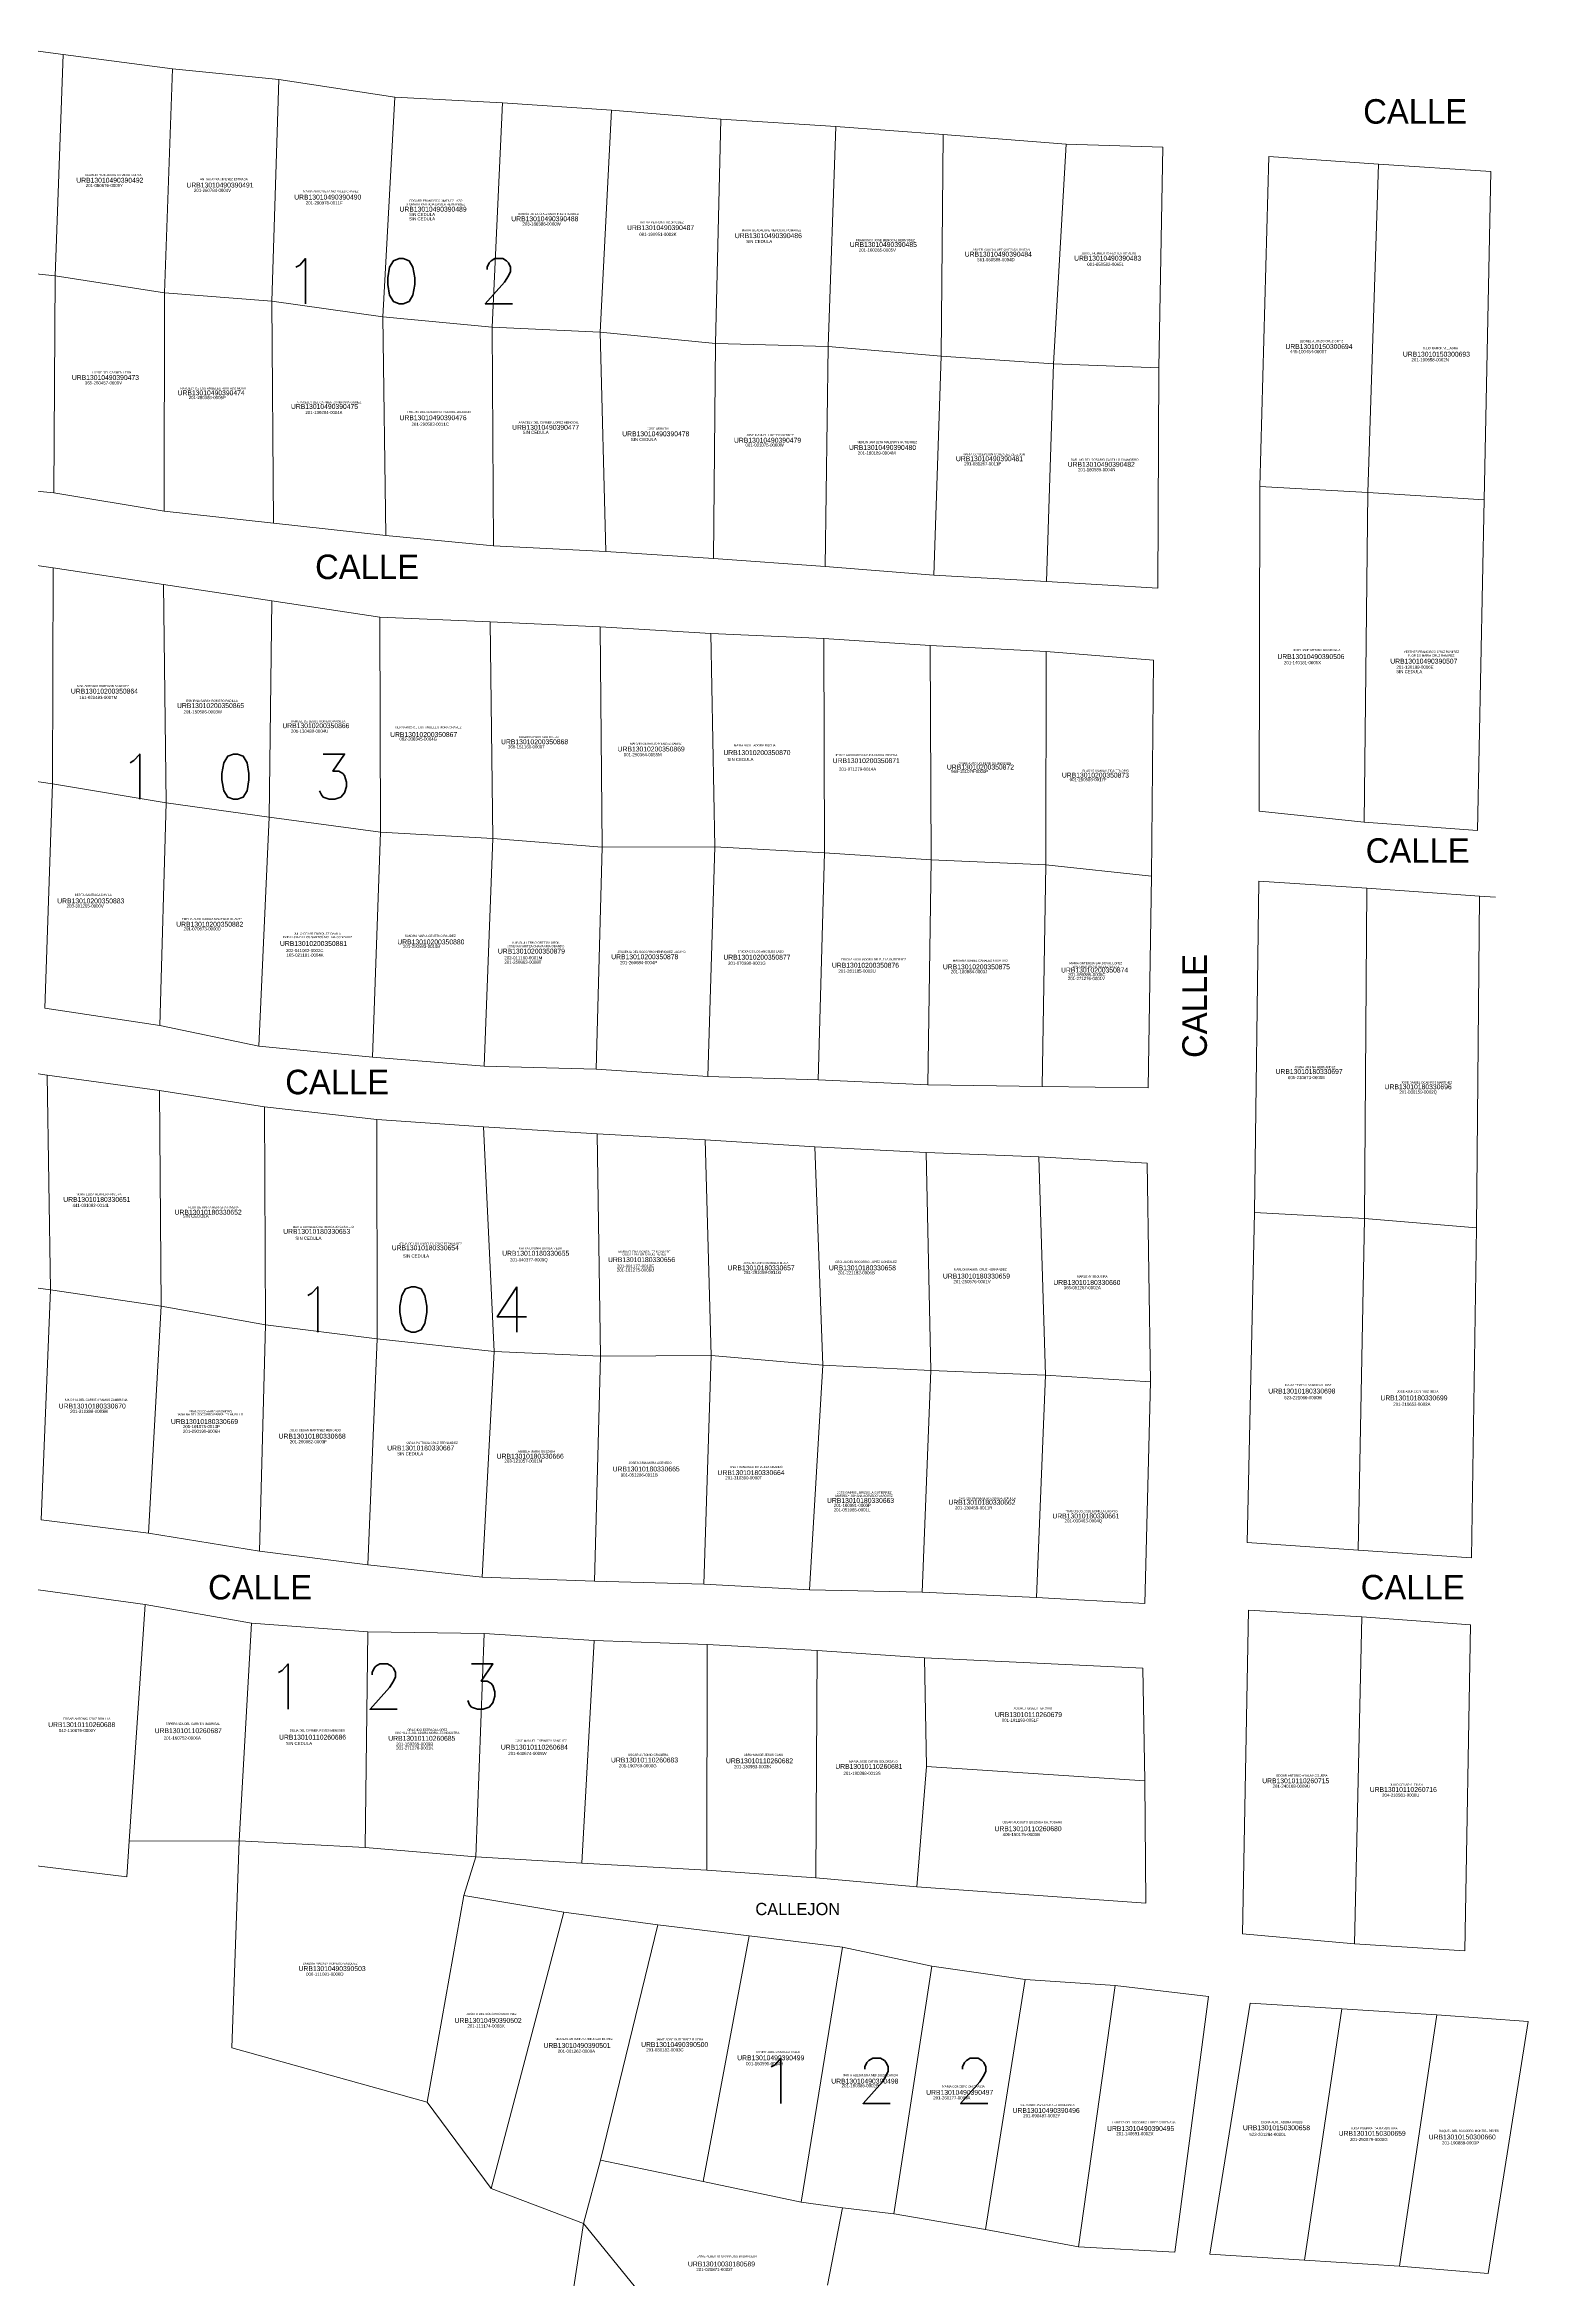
# Model space of a CAD drawing. Header units: metres. Extents: x 610261 to 617471, y 1314831 to 1317846.
# Drawn here: x 617357.2 to 617470.5, y 1316634.6 to 1316805.4 of the extents above; entities that cross this region are included whole.
import ezdxf

# ---------------------------------------------------------------- set-up
doc = ezdxf.new("R2010")
doc.units = ezdxf.units.M
for name, color, linetype, lineweight in [('101', 3, 'Continuous', 0), ('1ER CEDULA', 7, 'Continuous', 0), ('1ER PROPIETARIO', 150, 'Continuous', 0), ('2DA CEDULA', 7, 'Continuous', 0), ('2DO PROPIETARIO', 7, 'Continuous', 0), ('486', 7, 'Continuous', 0), ('4861', 7, 'Continuous', 0), ('CALLES', 7, 'Continuous', 0), ('COLINDANCIAS', 7, 'Continuous', 0), ('NumMZLote', 172, 'Continuous', 0)]:
    doc.layers.add(name, color=color, linetype=linetype, lineweight=lineweight)
doc.styles.add('Style-ENGINEERING', font='ENGINEERING.shx')
doc.styles.add('Style-Txt', font='txt_____.ttf')

msp = doc.modelspace()

# ---------------------------------------------------------------- linework, layer by layer
at = {"layer": '486', "linetype": 'Continuous', "lineweight": 0}
for points in [[(617357.96976, 1316787.7244), (617358.58855, 1316804.64667)], [(617366.31998, 1316786.42966), (617366.94755, 1316803.53467)], [(617374.52383, 1316785.7741), (617375.05455, 1316802.72067)], [(617383.01025, 1316784.58012), (617383.93555, 1316801.38367)], [(617391.37267, 1316783.78642), (617392.14655, 1316800.93967)], [(617399.61375, 1316783.4029), (617400.47355, 1316800.37967)], [(617408.42304, 1316782.55501), (617408.82455, 1316799.68067)], [(617417.04673, 1316782.30679), (617417.62655, 1316799.13667)], [(617425.66603, 1316781.57869), (617425.82755, 1316798.51867)], [(617434.24574, 1316780.98829), (617435.22755, 1316797.79067)], [(617458.26595, 1316771.1547), (617459.07455, 1316796.24167)], [(617467.14802, 1316770.59001), (617467.66555, 1316795.68467)], [(617349.61361, 1316788.58159), (617357.96976, 1316787.7244)], [(617357.96976, 1316787.7244), (617357.87455, 1316771.12467)], [(617357.96976, 1316787.7244), (617366.31998, 1316786.42966)], [(617366.31998, 1316786.42966), (617366.30355, 1316769.72967)], [(617366.31998, 1316786.42966), (617374.52383, 1316785.7741)], [(617374.52383, 1316785.7741), (617374.66255, 1316768.82467)], [(617374.52383, 1316785.7741), (617383.01025, 1316784.58012)], [(617383.01025, 1316784.58012), (617383.23755, 1316767.88167)], [(617383.01025, 1316784.58012), (617391.37267, 1316783.78642)], [(617391.37267, 1316783.78642), (617391.46455, 1316767.08667)], [(617391.37267, 1316783.78642), (617399.61375, 1316783.4029)], [(617399.61375, 1316783.4029), (617400.05355, 1316766.65867)], [(617399.61375, 1316783.4029), (617408.42304, 1316782.55501)], [(617408.42304, 1316782.55501), (617408.27555, 1316766.12567)], [(617408.42304, 1316782.55501), (617417.04673, 1316782.30679)], [(617416.79555, 1316765.50867), (617417.04673, 1316782.30679)], [(617417.04673, 1316782.30679), (617425.66603, 1316781.57869)], [(617425.11755, 1316764.83767), (617425.66603, 1316781.57869)], [(617425.66603, 1316781.57869), (617434.24574, 1316780.98829)], [(617434.24574, 1316780.98829), (617433.71755, 1316764.34667)], [(617442.31055, 1316780.69867), (617434.24574, 1316780.98829)], [(617450.00955, 1316771.62867), (617458.26595, 1316771.1547)], [(617457.99255, 1316745.96267), (617458.26595, 1316771.1547)], [(617458.26595, 1316771.1547), (617467.14802, 1316770.59001)], [(617467.14802, 1316770.59001), (617466.64255, 1316745.32467)], [(617357.77272, 1316748.89474), (617357.81955, 1316765.39467)], [(617366.4516, 1316747.43974), (617366.26255, 1316764.11867)], [(617374.32692, 1316746.35259), (617374.52897, 1316762.87135)], [(617382.82992, 1316745.20573), (617382.78455, 1316761.62567)], [(617391.41646, 1316744.72481), (617391.22255, 1316761.28367)], [(617399.77024, 1316744.06235), (617399.61955, 1316760.89167)], [(617408.37022, 1316744.07859), (617408.06155, 1316760.38567)], [(617416.7672, 1316743.61082), (617416.69855, 1316759.99067)], [(617424.90098, 1316743.09678), (617424.84055, 1316759.45667)], [(617433.66248, 1316742.71069), (617433.68855, 1316759.00067)], [(617349.7574, 1316750.06294), (617357.77272, 1316748.89474)], [(617357.77272, 1316748.89474), (617357.17855, 1316731.74767)], [(617357.77272, 1316748.89474), (617366.4516, 1316747.43974)], [(617366.4516, 1316747.43974), (617365.98255, 1316730.42067)], [(617366.4516, 1316747.43974), (617374.32692, 1316746.35259)], [(617374.32692, 1316746.35259), (617373.54555, 1316728.84267)], [(617374.32692, 1316746.35259), (617382.82992, 1316745.20573)], [(617382.82992, 1316745.20573), (617382.22955, 1316728.00767)], [(617382.82992, 1316745.20573), (617391.41646, 1316744.72481)], [(617391.41646, 1316744.72481), (617390.75955, 1316727.32567)], [(617391.41646, 1316744.72481), (617399.77024, 1316744.06235)], [(617399.77024, 1316744.06235), (617399.32355, 1316727.07267)], [(617399.77024, 1316744.06235), (617408.37022, 1316744.07859)], [(617408.37022, 1316744.07859), (617407.84955, 1316726.53667)], [(617408.37022, 1316744.07859), (617416.7672, 1316743.61082)], [(617416.7672, 1316743.61082), (617416.27755, 1316726.25967)], [(617416.7672, 1316743.61082), (617424.90098, 1316743.09678)], [(617424.90098, 1316743.09678), (617424.65355, 1316725.88767)], [(617424.90098, 1316743.09678), (617433.66248, 1316742.71069)], [(617433.66248, 1316742.71069), (617433.38255, 1316725.75867)], [(617433.66248, 1316742.71069), (617441.73455, 1316741.84267)], [(617458.20255, 1316740.91767), (617458.02655, 1316715.66567)], [(617466.8016, 1316740.31033), (617466.55955, 1316714.95267)], [(617357.61307, 1316710.21651), (617357.36755, 1316726.61467)], [(617366.0707, 1316708.96315), (617365.94555, 1316725.44267)], [(617374.0552, 1316707.54192), (617373.96455, 1316724.21167)], [(617382.58985, 1316706.48374), (617382.54255, 1316723.24367)], [(617391.5157, 1316705.49905), (617390.69955, 1316722.67967)], [(617399.64842, 1316705.15477), (617399.38155, 1316722.13267)], [(617408.09828, 1316705.20225), (617407.63255, 1316721.69567)], [(617416.01555, 1316721.14967), (617416.63531, 1316704.45117)], [(617424.87546, 1316704.04826), (617424.52955, 1316720.71467)], [(617433.64821, 1316703.69142), (617433.13955, 1316720.38367)], [(617449.60855, 1316716.14267), (617458.02655, 1316715.66567)], [(617457.53918, 1316690.32984), (617458.02655, 1316715.66567)], [(617458.02655, 1316715.66567), (617466.55955, 1316714.95267)], [(617466.19855, 1316689.73167), (617466.55955, 1316714.95267)], [(617349.45698, 1316711.31705), (617357.61307, 1316710.21651)], [(617357.61307, 1316710.21651), (617356.90455, 1316692.64067)], [(617357.61307, 1316710.21651), (617366.0707, 1316708.96315)], [(617366.0707, 1316708.96315), (617365.10155, 1316691.63267)], [(617366.0707, 1316708.96315), (617374.0552, 1316707.54192)], [(617374.0552, 1316707.54192), (617373.57655, 1316690.24967)], [(617374.0552, 1316707.54192), (617382.58985, 1316706.48374)], [(617382.58985, 1316706.48374), (617381.87555, 1316689.19567)], [(617382.58985, 1316706.48374), (617391.5157, 1316705.49905)], [(617391.5157, 1316705.49905), (617390.58955, 1316688.24667)], [(617391.5157, 1316705.49905), (617399.64842, 1316705.15477)], [(617399.64842, 1316705.15477), (617399.17955, 1316687.94767)], [(617399.64842, 1316705.15477), (617408.09828, 1316705.20225)], [(617408.09828, 1316705.20225), (617407.54355, 1316687.72067)], [(617416.63531, 1316704.45117), (617408.09828, 1316705.20225)], [(617416.63531, 1316704.45117), (617415.61655, 1316687.28467)], [(617416.63531, 1316704.45117), (617424.87546, 1316704.04826)], [(617424.87546, 1316704.04826), (617424.21855, 1316687.12267)], [(617424.87546, 1316704.04826), (617433.64821, 1316703.69142)], [(617433.64821, 1316703.69142), (617432.95555, 1316686.69467)], [(617433.64821, 1316703.69142), (617441.65755, 1316703.18867)], [(617364.86455, 1316686.17867), (617363.63365, 1316668.0905)], [(617372.98755, 1316684.74067), (617372.03365, 1316668.09799)], [(617381.67098, 1316667.6037), (617381.85555, 1316684.08267)], [(617390.10955, 1316666.87467), (617390.75655, 1316683.95967)], [(617457.25155, 1316660.24667), (617457.79855, 1316685.22167)], [(617465.66755, 1316659.69267), (617466.11955, 1316684.62467)], [(617398.22655, 1316666.39767), (617399.15755, 1316683.40967)], [(617407.77755, 1316665.85367), (617407.79955, 1316683.12067)], [(617416.10055, 1316665.27767), (617416.19455, 1316682.65667)], [(617424.40855, 1316682.10567), (617424.55966, 1316673.78704)], [(617424.55966, 1316673.78704), (617423.81755, 1316664.58467)], [(617424.55966, 1316673.78704), (617441.24355, 1316672.68867)], [(617363.63365, 1316668.0905), (617363.44694, 1316665.34685)], [(617363.63365, 1316668.0905), (617372.03365, 1316668.09799)], [(617372.03365, 1316668.09799), (617371.48651, 1316652.29746)], [(617372.03365, 1316668.09799), (617381.67098, 1316667.6037)], [(617390.10955, 1316666.87467), (617381.67098, 1316667.6037)], [(617363.44694, 1316665.34685), (617355.5055, 1316666.31299)], [(617386.40535, 1316648.12994), (617389.20055, 1316663.93467)], [(617391.27721, 1316641.53411), (617396.84555, 1316662.66267)], [(617404.03055, 1316661.69667), (617399.64355, 1316643.70367)], [(617407.48655, 1316642.07567), (617411.01155, 1316660.83667)], [(617414.98255, 1316640.48967), (617418.12855, 1316659.99067)], [(617424.96155, 1316658.53067), (617422.04606, 1316639.59999)], [(617429.04755, 1316638.40767), (617432.09655, 1316657.52067)], [(617438.96655, 1316657.04167), (617436.15955, 1316637.06667)], [(617453.4213, 1316636.06638), (617456.27636, 1316655.2622)], [(617460.67955, 1316635.61067), (617463.54055, 1316654.81567)], [(617467.45255, 1316635.03867), (617470.52855, 1316654.30167)], [(617371.48651, 1316652.29746), (617386.40535, 1316648.12994)], [(617391.27721, 1316641.53411), (617386.40535, 1316648.12994)], [(617399.64355, 1316643.70367), (617398.33955, 1316638.86467)], [(617399.64355, 1316643.70367), (617407.48655, 1316642.07567)], [(617398.33955, 1316638.86467), (617391.27721, 1316641.53411)], [(617407.48655, 1316642.07567), (617414.98255, 1316640.48967)], [(617414.98255, 1316640.48967), (617418.13955, 1316640.05867)]]:
    msp.add_lwpolyline(points, dxfattribs=at)
at = {"layer": '4861', "linetype": 'Continuous', "lineweight": 0}
for points in [[(617350.31455, 1316805.73067), (617358.58855, 1316804.64667)], [(617358.58855, 1316804.64667), (617366.94755, 1316803.53467)], [(617366.94755, 1316803.53467), (617375.05455, 1316802.72067)], [(617375.05455, 1316802.72067), (617383.93555, 1316801.38367)], [(617383.93555, 1316801.38367), (617392.14655, 1316800.93967)], [(617392.14655, 1316800.93967), (617400.47355, 1316800.37967)], [(617400.47355, 1316800.37967), (617408.82455, 1316799.68067)], [(617408.82455, 1316799.68067), (617417.62655, 1316799.13667)], [(617417.62655, 1316799.13667), (617425.82755, 1316798.51867)], [(617425.82755, 1316798.51867), (617435.22755, 1316797.79067)], [(617435.22755, 1316797.79067), (617442.59555, 1316797.56567), (617442.31055, 1316780.69867)], [(617450.00955, 1316771.62867), (617450.71655, 1316796.84867), (617459.07455, 1316796.24167)], [(617459.07455, 1316796.24167), (617467.66555, 1316795.68467)], [(617442.31055, 1316780.69867), (617442.22455, 1316763.85667), (617433.71755, 1316764.34667)], [(617357.87455, 1316771.12467), (617349.66555, 1316771.93167)], [(617366.30355, 1316769.72967), (617357.87455, 1316771.12467)], [(617457.99255, 1316745.96267), (617449.95555, 1316746.80967), (617450.00955, 1316771.62867)], [(617374.66255, 1316768.82467), (617366.30355, 1316769.72967)], [(617383.23755, 1316767.88167), (617374.66255, 1316768.82467)], [(617391.46455, 1316767.08667), (617383.23755, 1316767.88167)], [(617349.66355, 1316766.58267), (617357.81955, 1316765.39467)], [(617400.05355, 1316766.65867), (617391.46455, 1316767.08667)], [(617408.27555, 1316766.12567), (617400.05355, 1316766.65867)], [(617416.79555, 1316765.50867), (617408.27555, 1316766.12567)], [(617357.81955, 1316765.39467), (617366.26255, 1316764.11867)], [(617366.26255, 1316764.11867), (617374.52897, 1316762.87135)], [(617425.11755, 1316764.83767), (617416.79555, 1316765.50867)], [(617433.71755, 1316764.34667), (617425.11755, 1316764.83767)], [(617374.52897, 1316762.87135), (617382.78455, 1316761.62567)], [(617382.78455, 1316761.62567), (617391.22255, 1316761.28367)], [(617391.22255, 1316761.28367), (617399.61955, 1316760.89167)], [(617399.61955, 1316760.89167), (617408.06155, 1316760.38567)], [(617408.06155, 1316760.38567), (617416.69855, 1316759.99067)], [(617416.69855, 1316759.99067), (617424.84055, 1316759.45667)], [(617424.84055, 1316759.45667), (617433.68855, 1316759.00067)], [(617433.68855, 1316759.00067), (617441.90455, 1316758.34567), (617441.73455, 1316741.84267)], [(617466.64255, 1316745.32467), (617457.99255, 1316745.96267)], [(617441.73455, 1316741.84267), (617441.48355, 1316725.65467), (617433.38255, 1316725.75867)], [(617449.94355, 1316741.45567), (617449.60855, 1316716.14267)], [(617449.94355, 1316741.45567), (617458.20255, 1316740.91767)], [(617458.20255, 1316740.91767), (617466.8016, 1316740.31033)], [(617466.8016, 1316740.31033), (617468.02855, 1316740.22367)], [(617365.98255, 1316730.42067), (617357.17855, 1316731.74767)], [(617373.54555, 1316728.84267), (617365.98255, 1316730.42067)], [(617382.22955, 1316728.00767), (617373.54555, 1316728.84267)], [(617349.03455, 1316727.91167), (617357.36755, 1316726.61467)], [(617357.36755, 1316726.61467), (617365.94555, 1316725.44267)], [(617390.75955, 1316727.32567), (617382.22955, 1316728.00767)], [(617399.32355, 1316727.07267), (617390.75955, 1316727.32567)], [(617407.84955, 1316726.53667), (617399.32355, 1316727.07267)], [(617416.27755, 1316726.25967), (617407.84955, 1316726.53667)], [(617365.94555, 1316725.44267), (617373.96455, 1316724.21167)], [(617424.65355, 1316725.88767), (617416.27755, 1316726.25967)], [(617433.38255, 1316725.75867), (617424.65355, 1316725.88767)], [(617373.96455, 1316724.21167), (617382.54255, 1316723.24367)], [(617382.54255, 1316723.24367), (617390.69955, 1316722.67967)], [(617390.69955, 1316722.67967), (617399.38155, 1316722.13267)], [(617399.38155, 1316722.13267), (617407.63255, 1316721.69567)], [(617407.63255, 1316721.69567), (617416.01555, 1316721.14967)], [(617416.01555, 1316721.14967), (617424.52955, 1316720.71467)], [(617424.52955, 1316720.71467), (617433.13955, 1316720.38367)], [(617433.13955, 1316720.38367), (617441.41955, 1316719.91167), (617441.65755, 1316703.18867)], [(617457.53918, 1316690.32984), (617449.05855, 1316690.91567), (617449.60855, 1316716.14267)], [(617441.65755, 1316703.18867), (617441.24355, 1316686.24767), (617432.95555, 1316686.69467)], [(617365.10155, 1316691.63267), (617356.90455, 1316692.64067)], [(617373.57655, 1316690.24967), (617365.10155, 1316691.63267)], [(617381.87555, 1316689.19567), (617373.57655, 1316690.24967)], [(617390.58955, 1316688.24667), (617381.87555, 1316689.19567)], [(617466.19855, 1316689.73167), (617457.53918, 1316690.32984)], [(617356.68855, 1316687.29967), (617364.86455, 1316686.17867)], [(617399.17955, 1316687.94767), (617390.58955, 1316688.24667)], [(617407.54355, 1316687.72067), (617399.17955, 1316687.94767)], [(617415.61655, 1316687.28467), (617407.54355, 1316687.72067)], [(617424.21855, 1316687.12267), (617415.61655, 1316687.28467)], [(617364.86455, 1316686.17867), (617372.98755, 1316684.74067)], [(617432.95555, 1316686.69467), (617424.21855, 1316687.12267)], [(617457.25155, 1316660.24667), (617448.69855, 1316660.99667), (617449.15255, 1316685.72767), (617457.79855, 1316685.22167)], [(617372.98755, 1316684.74067), (617381.85555, 1316684.08267)], [(617381.85555, 1316684.08267), (617390.75655, 1316683.95967)], [(617390.75655, 1316683.95967), (617399.15755, 1316683.40967)], [(617457.79855, 1316685.22167), (617466.11955, 1316684.62467)], [(617399.15755, 1316683.40967), (617407.79955, 1316683.12067)], [(617407.79955, 1316683.12067), (617416.19455, 1316682.65667)], [(617416.19455, 1316682.65667), (617424.40855, 1316682.10567)], [(617424.40855, 1316682.10567), (617441.08255, 1316681.29367), (617441.24355, 1316672.68867)], [(617441.24355, 1316672.68867), (617441.31955, 1316663.34467), (617423.81755, 1316664.58467)], [(617389.20055, 1316663.93467), (617390.10955, 1316666.87467)], [(617398.22655, 1316666.39767), (617390.10955, 1316666.87467)], [(617407.77755, 1316665.85367), (617398.22655, 1316666.39767)], [(617416.10055, 1316665.27767), (617407.77755, 1316665.85367)], [(617423.81755, 1316664.58467), (617416.10055, 1316665.27767)], [(617389.20055, 1316663.93467), (617396.84555, 1316662.66267)], [(617396.84555, 1316662.66267), (617404.03055, 1316661.69667)], [(617404.03055, 1316661.69667), (617411.01155, 1316660.83667)], [(617411.01155, 1316660.83667), (617418.12855, 1316659.99067)], [(617418.12855, 1316659.99067), (617424.96155, 1316658.53067)], [(617465.66755, 1316659.69267), (617457.25155, 1316660.24667)], [(617424.96155, 1316658.53067), (617432.09655, 1316657.52067)], [(617432.09655, 1316657.52067), (617438.96655, 1316657.04167)], [(617438.96655, 1316657.04167), (617446.10555, 1316656.22167)], [(617443.51855, 1316636.65767), (617446.10555, 1316656.22167)], [(617449.28955, 1316655.69167), (617446.18555, 1316636.52067), (617453.4213, 1316636.06638)], [(617449.28955, 1316655.69167), (617456.27636, 1316655.2622)], [(617456.27636, 1316655.2622), (617463.54055, 1316654.81567)], [(617463.54055, 1316654.81567), (617470.52855, 1316654.30167)], [(617416.99555, 1316634.14967), (617418.13955, 1316640.05867)], [(617418.13955, 1316640.05867), (617422.04606, 1316639.59999)], [(617422.04606, 1316639.59999), (617422.07472, 1316639.59662), (617429.04755, 1316638.40767)], [(617414.76512, 1316619.91034), (617408.34555, 1316627.07467), (617405.53155, 1316630.01667), (617398.33955, 1316638.86467)], [(617429.04755, 1316638.40767), (617436.15955, 1316637.06667)], [(617436.15955, 1316637.06667), (617443.51855, 1316636.65767)], [(617453.4213, 1316636.06638), (617460.67955, 1316635.61067)], [(617460.67955, 1316635.61067), (617467.45255, 1316635.03867)]]:
    msp.add_lwpolyline(points, dxfattribs=at)
at = {"layer": 'COLINDANCIAS', "linetype": 'Continuous', "lineweight": 0}
msp.add_lwpolyline([(617398.33955, 1316638.86467), (617396.81669, 1316628.84951)], dxfattribs=at)

# ---------------------------------------------------------------- texts
at = {"layer": '101', "linetype": 'Continuous', "lineweight": 0, "style": 'Style-ENGINEERING'}
for s, p in [('URB13010490390492', (617359.59212, 1316794.83926)), ('URB13010490390491', (617368.00818, 1316794.47067)), ('URB13010490390490', (617376.23995, 1316793.54921)), ('URB13010490390489', (617384.28743, 1316792.62774)), ('URB13010490390488', (617392.82635, 1316791.89056)), ('URB13010490390487', (617401.67244, 1316791.21482)), ('URB13010490390486', (617409.90421, 1316790.60051)), ('URB13010490390485', (617418.68886, 1316789.92477)), ('URB13010490390484', (617427.47351, 1316789.1876)), ('URB13010490390483', (617435.82814, 1316788.88044)), ('URB13010150300694', (617451.97055, 1316782.12499)), ('URB13010150300693', (617460.9467, 1316781.54212)), ('URB13010490390473', (617359.25424, 1316779.75792)), ('URB13010490390474', (617367.33244, 1316778.59073)), ('URB13010490390475', (617375.99423, 1316777.5464)), ('URB13010490390476', (617384.28743, 1316776.68636)), ('URB13010490390477', (617392.88779, 1316775.94919)), ('URB13010490390478', (617401.30385, 1316775.45774)), ('URB13010490390479', (617409.84278, 1316774.96629)), ('URB13010490390480', (617418.62743, 1316774.41341)), ('URB13010490390481', (617426.79777, 1316773.55337)), ('URB13010490390482', (617435.33669, 1316773.12336)), ('URB13010490390506', (617451.35854, 1316758.43146)), ('URB13010490390507', (617459.98497, 1316758.08174)), ('URB13010200350864', (617359.17952, 1316755.79056)), ('URB13010200350865', (617367.28842, 1316754.6848)), ('URB13010200350866', (617375.3359, 1316753.14902)), ('URB13010200350867', (617383.56767, 1316752.47328)), ('URB13010200350868', (617392.04517, 1316751.9204)), ('URB13010200350869', (617400.95268, 1316751.36752)), ('URB13010200350870', (617409.03087, 1316751.09108)), ('URB13010200350871', (617417.38551, 1316750.47677)), ('URB13010200350872', (617426.10873, 1316749.98532)), ('URB13010200350873', (617434.89338, 1316749.37101)), ('URB13010200350883', (617358.13519, 1316739.75704)), ('URB13010200350882', (617367.22699, 1316737.97553)), ('URB13010200350881', (617375.15161, 1316736.50119)), ('URB13010200350880', (617384.12055, 1316736.62405)), ('URB13010200350879', (617391.79944, 1316735.91759)), ('URB13010200350878', (617400.46123, 1316735.48757)), ('URB13010200350877', (617409.03087, 1316735.45686)), ('URB13010200350876', (617417.32407, 1316734.84255)), ('URB13010200350875', (617425.80157, 1316734.71968)), ('URB13010200350874', (617434.83194, 1316734.47396)), ('URB13010180330697', (617451.21865, 1316726.71749)), ('URB13010180330696', (617459.55364, 1316725.55176)), ('URB13010180330651', (617358.598, 1316716.9405)), ('URB13010180330652', (617367.1033, 1316715.96448)), ('URB13010180330653', (617375.39945, 1316714.50046)), ('URB13010180330654', (617383.6956, 1316713.24558)), ('URB13010180330655', (617392.13118, 1316712.82728)), ('URB13010180330656', (617400.21818, 1316712.33928)), ('URB13010180330657', (617409.35091, 1316711.71184)), ('URB13010180330658', (617417.08934, 1316711.71184)), ('URB13010180330659', (617425.80378, 1316711.0844)), ('URB13010180330660', (617434.23936, 1316710.59639)), ('URB13010180330698', (617450.66493, 1316702.29539)), ('URB13010180330670', (617358.24942, 1316701.14993)), ('URB13010180330699', (617459.23306, 1316701.77081)), ('URB13010180330669', (617366.82443, 1316699.96477)), ('URB13010180330668', (617375.05087, 1316698.84932)), ('URB13010180330667', (617383.34702, 1316697.94302)), ('URB13010180330666', (617391.71288, 1316697.31558)), ('URB13010180330665', (617400.56676, 1316696.33956)), ('URB13010180330664', (617408.58404, 1316696.0607)), ('URB13010180330663', (617416.94991, 1316693.93437)), ('URB13010180330662', (617426.22208, 1316693.79494)), ('URB13010180330661', (617434.16965, 1316692.74921)), ('URB13010110260688', (617357.44203, 1316676.79935)), ('URB13010110260679', (617429.77718, 1316677.56724)), ('URB13010110260687', (617365.58165, 1316676.33862)), ('URB13010110260686', (617375.08331, 1316675.84075)), ('URB13010110260685', (617383.42739, 1316675.75502)), ('URB13010110260684', (617392.02775, 1316675.07928)), ('URB13010110260683', (617400.44381, 1316674.09638)), ('URB13010110260682', (617409.22846, 1316674.03495)), ('URB13010110260681', (617417.5831, 1316673.60494)), ('URB13010110260715', (617450.19863, 1316672.51091)), ('URB13010110260716', (617458.41705, 1316671.84061)), ('URB13010110260680', (617429.74646, 1316668.84402)), ('URB13010490390503', (617376.57384, 1316658.15475)), ('URB13010490390502', (617388.49112, 1316654.1937)), ('URB13010490390501', (617395.28637, 1316652.28147)), ('URB13010490390500', (617402.74748, 1316652.34977)), ('URB13010490390499', (617410.0885, 1316651.33615)), ('URB13010490390498', (617417.27594, 1316649.55465)), ('URB13010490390497', (617424.52481, 1316648.69461)), ('URB13010490390496', (617431.12866, 1316647.31241)), ('URB13010490390495', (617438.34682, 1316645.93021)), ('URB13010150300658', (617448.72868, 1316645.99164)), ('URB13010150300659', (617456.03898, 1316645.56163)), ('URB13010150300660', (617462.91927, 1316645.28519)), ('URB13010030180589', (617406.32218, 1316635.57743))]:
    msp.add_text(s, height=0.375, dxfattribs=at).set_placement(p)
at = {"layer": '1ER CEDULA', "linetype": 'Continuous', "lineweight": 0, "style": 'Style-ENGINEERING'}
for s, p in [('201-080676-0009Y', (617360.31581, 1316794.50184)), ('201-260784-0004V', (617368.58026, 1316794.13347)), ('201-290978-0011F', (617377.12499, 1316793.17248)), ('SIN CEDULA', (617385.01305, 1316792.29158)), ('203-180386-0000W', (617393.67791, 1316791.56284)), ('081-190951-0003K', (617402.60704, 1316790.77003)), ('SIN CEDULA', (617410.77539, 1316790.22547)), ('201-160265-0005V', (617419.37618, 1316789.5688)), ('561-060588-0004D', (617428.42543, 1316788.83205)), ('001-050582-0065L', (617436.83402, 1316788.47969)), ('445-100454-0000T', (617452.31892, 1316781.80554)), ('201-190658-0002N', (617461.60573, 1316781.18642)), ('365-260457-0000V', (617360.25174, 1316779.41442)), ('201-280386-0005P', (617368.17985, 1316778.29327)), ('201-130284-0004K', (617377.10097, 1316777.15611)), ('201-290583-0011C', (617385.20525, 1316776.2592)), ('SIN CEDULA', (617393.69393, 1316775.63456)), ('SIN CEDULA', (617401.95837, 1316775.09)), ('001-031075-0060W', (617410.71933, 1316774.66557)), ('201-180189-0004M', (617419.2961, 1316774.05694)), ('201-081267-0011P', (617427.43241, 1316773.2321)), ('201-180589-0004N', (617436.1293, 1316772.78364)), ('201-140181-0005X', (617451.85876, 1316758.03632)), ('201-130189-0006E', (617460.45115, 1316757.69329)), ('161-020483-0007M', (617359.81935, 1316755.37795)), ('201-150586-0003W', (617367.78903, 1316754.27233)), ('201-130480-0004U', (617375.98905, 1316752.79817)), ('082-200345-0004G', (617384.2812, 1316752.1993)), ('366-151160-0000T', (617392.57335, 1316751.60042)), ('001-290364-0055M', (617401.41831, 1316751.00154)), ('SIN CEDULA', (617409.34192, 1316750.633)), ('201-071279-0014A', (617417.86441, 1316749.89592)), ('569-151079-0000P', (617426.43297, 1316749.71165)), ('001-250586-0017F', (617435.48523, 1316749.0955)), ('203-301265-0000V', (617358.85193, 1316739.4386)), ('201-070673-0000D', (617367.78903, 1316737.68803)), ('202-041062-0002C', (617375.62051, 1316736.0296)), ('201-290583-0010B', (617384.5576, 1316736.35207)), ('202-011160-0001M', (617392.29694, 1316735.47679)), ('201-260684-0004P', (617401.1419, 1316735.10825)), ('201-070990-0001G', (617409.38799, 1316735.06218)), ('201-281185-0003U', (617417.81834, 1316734.46331)), ('201-180884-0003J', (617426.40993, 1316734.41724)), ('201-080385-0006C', (617435.37006, 1316734.1869)), ('005-230673-0000E', (617452.16414, 1316726.3231)), ('201-030159-0002Q', (617460.68123, 1316725.21872)), ('441-031082-0014L', (617359.30625, 1316716.55506)), ('SIN CEDULA', (617367.72263, 1316715.73277)), ('SIN CEDULA', (617376.3325, 1316714.03982)), ('SIN CEDULA', (617384.5554, 1316712.68546)), ('201-040377-0009Q', (617392.72993, 1316712.39524)), ('201-081177-0012E', (617400.90446, 1316711.91154)), ('281-291059-0011G', (617410.57846, 1316711.42784)), ('201-221182-0006B', (617417.76141, 1316711.40366)), ('201-250576-0001V', (617426.61312, 1316710.72648)), ('365-051267-0002A', (617435.0295, 1316710.26696)), ('201-310388-0003H', (617359.12486, 1316700.81062)), ('523-221060-0000H', (617451.87968, 1316701.85946)), ('201-210652-0002A', (617460.21271, 1316701.35747)), ('201-101075-0013P', (617367.73473, 1316699.64974)), ('201-200982-0003F', (617375.90926, 1316698.48886)), ('SIN CEDULA', (617384.10797, 1316697.56983)), ('203-121057-0001N', (617392.30669, 1316697.01358)), ('001-051286-0011B', (617401.18259, 1316695.94944)), ('201-310390-0000T', (617409.17573, 1316695.73177)), ('201-100981-0003P', (617417.47119, 1316693.62768)), ('201-130459-0011R', (617426.73405, 1316693.4342)), ('201-030463-0004Q', (617435.10206, 1316692.44261)), ('001-191193-0051F', (617430.30264, 1316677.20139)), ('042-110875-0000Y', (617358.25306, 1316676.41825)), ('201-160752-0006A', (617366.2688, 1316675.8424)), ('SIN CEDULA', (617375.62051, 1316675.4278)), ('201-271278-0001K', (617384.02783, 1316675.08229)), ('201-040674-0005W', (617392.59638, 1316674.66768)), ('201-190760-0000G', (617401.04977, 1316673.7233)), ('201-130983-0003K', (617409.84866, 1316673.6542)), ('201-190388-0013S', (617418.20992, 1316673.14745)), ('201-240168-0009U', (617450.98974, 1316672.16515)), ('204-210561-0000U', (617459.35624, 1316671.4791)), ('406-150175-0003B', (617430.37174, 1316668.4716)), ('006-111081-0000D', (617377.15079, 1316657.79977)), ('201-111174-0008X', (617389.47785, 1316653.83872)), ('201-061262-0000A', (617396.38407, 1316651.90942)), ('201-080182-0003C', (617403.13663, 1316652.01186)), ('001-160590-0034H', (617410.76042, 1316650.95478)), ('201-180386-0002P', (617418.06389, 1316649.27306)), ('201-260177-0009A', (617425.06304, 1316648.34411)), ('201-090487-0002Y', (617431.94208, 1316646.97471)), ('201-140691-0002X', (617439.05334, 1316645.60531)), ('523-201284-0000L', (617449.2169, 1316645.54887)), ('201-250879-0008G', (617456.91093, 1316645.15718)), ('201-190888-0003P', (617463.93349, 1316644.90537)), ('201-020871-0002T', (617406.96574, 1316635.22755))]:
    msp.add_text(s, height=0.24, dxfattribs=at).set_placement(p)
at = {"layer": '1ER PROPIETARIO', "linetype": 'Continuous', "lineweight": 0, "char_height": 0.16384, "attachment_point": 5, "line_spacing_factor": 0.75, "style": 'Style-ENGINEERING'}
for s, insert in [('\\H0.163840;SCARLETH DE JESUS ROMERO COREA ', (617362.41548, 1316795.42889)), ('\\H0.163840;ANI SAJAYRA JIMENEZ ESTRADA ', (617370.87212, 1316795.10856)), ('\\H0.163840;MARIA ANTONIETA MORALES CHAVEZ', (617379.04047, 1316794.17961)), ('\\H0.163840;EDGARD FRANCISCO JIMENEZ LAZO', (617387.06467, 1316793.45888)), ('\\H0.163840;TERESA DE LA CRUZ MARTINEZ BRIZUELA ', (617395.63343, 1316792.44985)), ('\\H0.163840;MARIA PETRONA RODRIGUEZ ', (617404.34634, 1316791.80919)), ('\\H0.163840;MARIA GUADALUPE MENOCAL POMARES', (617412.70688, 1316791.20057)), ('\\H0.163840;FRANCISCO JOSE MENOCAL BERMUDEZ', (617421.40377, 1316790.4478)), ('\\H0.163840;ARYERI GUADALUPE QUEZADA GAITAN ', (617430.26083, 1316789.69503)), ('\\H0.163840;JORGE HUMBERTO FLORES ROMERO', (617438.47723, 1316789.43877)), ('\\H0.163840;LEONEL ALONZO CRUZ ORTIZ', (617454.72979, 1316782.72748)), ('\\H0.163840;JULIO RAMON VILLAGRA ', (617463.79907, 1316782.19203)), ('\\H0.163840;HAYDE DEL CARMEN LEON ', (617362.28735, 1316780.34147)), ('\\H0.163840;HAYDELY DE LOS ANGELES HURTADO MORA ', (617370.05529, 1316779.12423)), ('\\H0.163840;ARACELLY DEL CARMEN ZAMBRANA GOMEZ ', (617378.89632, 1316778.05113)), ('\\H0.163840;THELMA DEL SOCORRO MONTIEL ZELEDON ', (617387.2889, 1316777.31438)), ('\\H0.163840;ARACELY DEL CARMEN LOPEZ MENOCAL ', (617395.68148, 1316776.51356)), ('\\H0.163840;JOSE URRUTIA', (617404.04203, 1316776.03307)), ('\\H0.163840;JOSE MANUEL LOPEZ MARTINEZ ', (617412.59477, 1316775.55257)), ('\\H0.163840;MERLIN JAMILETH MALESPIN GUTIERREZ', (617421.5319, 1316775.00802)), ('\\H0.163840;MARIA CONCEPCION GONZALEZ ZELEDON ', (617429.70025, 1316774.07907)), ('\\H0.163840;DARLING DEL ROSARIO CASTILLO CHAMORRO ', (617438.1569, 1316773.66264)), ('\\H0.163840;MARY JANE MEDINA NICARAGUA', (617454.34493, 1316759.11722)), ('\\H0.163840;YESTHER FRANCISCO CRUZ RAMIREZ', (617463.13065, 1316758.98106)), ('\\H0.163840;IVAN ANTONIO OBREGON SANCHEZ', (617361.62161, 1316756.36573)), ('\\H0.163840;ESMIRNA SARAY ROMERO PADILLA ', (617369.95983, 1316755.23707)), ('\\H0.163840;SAMUEL DE JESUS ROMERO PADILLA ', (617378.06771, 1316753.67078)), ('\\H0.163840;BERNARDO DE LOS ANGELES MORA CHAVEZ ', (617386.49807, 1316753.2101)), ('\\H0.163840;EUGENIO HURTADO BELLO', (617394.92842, 1316752.47302)), ('\\H0.163840;MARVIN GERARDO MENDEZ SAENZ', (617403.86552, 1316751.96628)), ('\\H0.163840;MARIA AUXILIADORA ROCHA', (617411.42059, 1316751.82808)), ('\\H0.163840;JEYMY AUXILIADORA NICARAGUA POVEDA', (617419.94308, 1316751.091)), ('\\H0.163840;OMAR ANTONIO BERRIOS IRIGOYEN', (617429.01837, 1316750.44605)), ('\\H0.163840;GLADYS IVANIA NEIDA TENORIO', (617438.23188, 1316749.89324)), ('\\H0.163840;BERTA SANTIAGA DAVILA ', (617360.88453, 1316740.40334)), ('\\H0.163840;EMELIA AUXILIADORA MARENCO DUARTE ', (617369.95983, 1316738.56063)), ('\\H0.163840;JULIO CESAR ENRIQUEZ DAVILA ', (617378.01397, 1316737.41666)), ('\\H0.163840;SANDRA MARIA CENTENO RAUDEZ', (617386.63627, 1316737.27074)), ('\\H0.163840;LUIS GUILLERMO ORTEGA JIRON', (617394.69808, 1316736.74868)), ('\\H0.163840;JESSENIA DEL SOCORRO HENRIQUEZ LACAYO ', (617403.54304, 1316736.02692)), ('\\H0.163840;ERICKA DE LOS ANGELES LAZO', (617411.88126, 1316736.07299)), ('\\H0.163840;ERICKA AUXILIADORA BRIZUELA GUTIERREZ', (617420.51892, 1316735.47411)), ('\\H0.163840;MARIANA ISABEL CANALES NAVARRO ', (617428.64983, 1316735.38198)), ('\\H0.163840;MARIA ORTENSIA SANDOVAL LOPEZ', (617437.48712, 1316735.18238)), ('\\H0.163840;JUANA URBINA HERNANDEZ', (617454.2278, 1316727.24085)), ('\\H0.163840;JOSE DANIEL OCAMPOS MARTINEZ ', (617462.76163, 1316726.06954)), ('\\H0.163840;NORA ELIDA HERRERA RIVERA ', (617361.31568, 1316717.51801)), ('\\H0.163840;FLOR DE MARIA HERRERA RIVERA ', (617370.07065, 1316716.52642)), ('\\H0.163840;MARIA AUXILIADORA MERCADO CASTILLO ', (617378.46285, 1316715.02695)), ('\\H0.163840;KENIA DE LOS ANGELES CRUZ FERNANDEZ ', (617386.63738, 1316713.74515)), ('\\H0.163840;KATYA LIVONIA DAVILA MEJIA ', (617395.05376, 1316713.39447)), ('\\H0.163840;MARIA ELENA GONZALEZ MONJARE', (617402.99513, 1316713.1348)), ('\\H0.163840;JOSE NARCISO BONILLA MENA ', (617412.28558, 1316712.26986)), ('\\H0.163840;CECILIA DEL SOCORRO LOPEZ GONZALEZ ', (617419.92804, 1316712.35451)), ('\\H0.163840;MARLON RAMON CRUZ HERNANDEZ ', (617428.65883, 1316711.77407)), ('\\H0.163840;MARLENY SEQUEIRA ', (617437.22032, 1316711.21782)), ('\\H0.163840;MARIA TERESA SANDOVAL DIAZ ', (617453.70907, 1316702.94454)), ('\\H0.163840;NINOSKA DEL CARMEN RAMOS ZAMBRANA ', (617361.11011, 1316701.80985)), ('\\H0.163840;FRANCISCO AARON ROMERO ', (617369.84089, 1316700.9271)), ('\\H0.163840;JOSE ASUNCION RUIZ MEJIA ', (617462.07557, 1316702.44255)), ('\\H0.163840;JULIO CESAR MARTINEZ MERCADO ', (617377.84613, 1316699.48809)), ('\\H0.163840;KARLA PATRICIA CRUZ FERNANDEZ', (617386.74621, 1316698.52069)), ('\\H0.163840;ANGELA MARIA QUEZADA ', (617394.75145, 1316697.84351)), ('\\H0.163840;JOSE MARIA MORA ACEVEDO', (617403.43387, 1316696.99703)), ('\\H0.163840;ANA FRANCISCA BRIZUELA OBANDO', (617411.56003, 1316696.68263)), ('\\H0.163840;JOSE GABRIEL BRIZUELA GUTIERREZ ', (617419.78898, 1316694.72969)), ('\\H0.163840;CARLOS WENSESLAO ZUNIGA BONILLA ', (617429.1909, 1316694.28831)), ('\\H0.163840;FRANCISCO JOSE BONILLA LACAYO', (617437.14777, 1316693.29673)), ('\\H0.163840;EDGAR ANTONIO CRUZ BONILLA ', (617360.38931, 1316677.44057)), ('\\H0.163840;ESPERANZA DEL CARMEN MADRIGAL ', (617368.49719, 1316677.049)), ('\\H0.163840;XOCHILT GISELA TENORIO', (617432.68074, 1316678.23523)), ('\\H0.163840;DELIA DEL CARMEN REYES MENESES', (617378.01013, 1316676.54225)), ('\\H0.163840;XOCHILL AUXILIADORA MORALES NOGUERA ', (617386.39441, 1316676.35798)), ('\\H0.163840;JOSE MANUEL ESPINOZA SANCHEZ ', (617395.10117, 1316675.75911)), ('\\H0.163840;OSCAR ANTONIO GRANERA ', (617403.27816, 1316674.67652)), ('\\H0.163840;ABRAHAM DE JESUS CANO', (617412.10008, 1316674.67652)), ('\\H0.163840;MARIA JOSE CATON SOLORZANO ', (617420.49589, 1316674.16978)), ('\\H0.163840;EDGAR ANTONIO AYALA NOGUERA ', (617453.23959, 1316673.09966)), ('\\H0.163840;JULIO CESAR ALEMAN ', (617461.2045, 1316672.39687)), ('\\H0.163840;CESAR AUGUSTO QUEZADA BALTODANO', (617432.63467, 1316669.50544)), ('\\H0.163840;SANDRA MAGALY ROMERO VASQUEZ ', (617378.98419, 1316658.70046)), ('\\H0.163840;JOSEFA DEL SOCORRO MARTINEZ ', (617391.31125, 1316654.876)), ('\\H0.163840;NICOLAS ANTONIO URBINA GUTIERREZ', (617398.37967, 1316652.96377)), ('\\H0.163840;JAIME JOSE GUTIERREZ RIVERA ', (617405.68712, 1316652.92962)), ('\\H0.163840;RONNY JOEL CASTILLO VALLE ', (617413.19879, 1316651.96864)), ('\\H0.163840;MARIA ALEJANDRA MENDOZA GARCIA', (617420.26201, 1316650.19082)), ('\\H0.163840;MARIA CONCEPCION GARCIA ', (617427.37328, 1316649.32594)), ('\\H0.163840;GERARDO JAVIER LOPEZ ORDENANA', (617433.79585, 1316647.9165)), ('\\H0.163840;LARITZA DEL SOCORRO LOPEZ ORDENANA ', (617441.16338, 1316646.58714)), ('\\H0.163840;DIGNA AUXILIADORA AVILES', (617451.69721, 1316646.60113)), ('\\H0.163840;LUISA ESMERALDA RAMOS LIRA ', (617458.74774, 1316646.1255)), ('\\H0.163840;RAQUEL DEL SOCORRO MONTIEL REYES ', (617465.99413, 1316645.91566)), ('\\H0.163840;JAIME ALBERTO GRANADOS BALMACEDA', (617409.30682, 1316636.35268))]:
    msp.add_mtext(s, dxfattribs=dict(at, insert=insert))
at = {"layer": '2DA CEDULA', "linetype": 'Continuous', "lineweight": 0, "style": 'Style-ENGINEERING'}
for s, p in [('SIN CEDULA', (617385.01305, 1316791.95524)), ('SIN CEDULA', (617460.43352, 1316757.34941)), ('165-021181-0004K', (617375.65122, 1316735.68405)), ('201-250863-0008T', (617392.30462, 1316735.1466)), ('201-271276-0001V', (617435.34703, 1316733.88742)), ('201-101275-0006U', (617400.88708, 1316711.61612)), ('201-290190-0006H', (617367.74682, 1316699.28697)), ('201-051085-0001L', (617417.4591, 1316693.28304)), ('201-150269-0009B', (617384.02783, 1316675.38173))]:
    msp.add_text(s, height=0.24, dxfattribs=at).set_placement(p)
at = {"layer": '2DO PROPIETARIO', "linetype": 'Continuous', "lineweight": 0, "char_height": 0.16384, "attachment_point": 5, "line_spacing_factor": 0.75, "style": 'Style-ENGINEERING'}
for s, insert in [('\\H0.163840;XIOMARA PATRICIA DAVILA HERNANDEZ', (617387.04866, 1316793.1866)), ('\\H0.163840;FLOR DE MARIA CRUZ RAMIREZ', (617463.11302, 1316758.69889)), ('\\H0.163840;EVIDENCIA DE LOS SANTOS MOLINA GONZALEZ', (617378.02164, 1316737.17861)), ('\\H0.163840;JOSEFA MARITZA CHAVARRIA OBANDO', (617394.69808, 1316736.4876)), ('\\H0.163840;WALTHER OMAR TELLEZ SAENZ', (617437.4948, 1316734.9213)), ('\\H0.163840;OSCAR ANTONIO RUIZ REYES', (617402.98645, 1316712.93495)), ('\\H0.163840;JASMINA DEL SOCORRO PARRALES MURILLO', (617369.81671, 1316700.69734)), ('\\H0.163840;MARBELY JOHANA ACEVEDO VASQUEZ ', (617419.78293, 1316694.45761)), ('\\H0.163840;ORLANDO ESTRADA LOPEZ ', (617386.40593, 1316676.58832))]:
    msp.add_mtext(s, dxfattribs=dict(at, insert=insert))
at = {"layer": 'CALLES', "linetype": 'Continuous', "lineweight": 0, "style": 'Style-ENGINEERING'}
for s, height, p in [('CALLE', 1.875, (617457.91484, 1316799.34759)), ('CALLE', 1.875, (617377.83735, 1316764.53956)), ('CALLE', 1.875, (617458.10504, 1316742.85587)), ('CALLE', 1.875, (617375.55485, 1316725.16655)), ('CALLE', 1.875, (617369.65841, 1316686.55436)), ('CALLE', 1.875, (617457.72463, 1316686.55436)), ('CALLEJON', 0.9375, (617411.47441, 1316662.42769))]:
    msp.add_text(s, height=height, dxfattribs=at).set_placement(p)
msp.add_text('CALLE', height=1.875, rotation=90, dxfattribs=at).set_placement((617445.972, 1316727.9421))
at = {"layer": 'NumMZLote', "linetype": 'Continuous', "lineweight": 0, "char_height": 3.456, "attachment_point": 5, "line_spacing_factor": 1.1, "style": 'Style-Txt'}
for s, insert in [('\\T2.516414;102', (617386.66669, 1316787.30953)), ('\\T2.516414;103', (617373.99582, 1316749.44013)), ('\\T2.516414;104', (617387.58625, 1316708.7234)), ('\\T2.516414;123', (617385.32592, 1316679.89755)), ('\\T2.516414;122', (617422.98199, 1316649.76007))]:
    msp.add_mtext(s, dxfattribs=dict(at, insert=insert))

doc.saveas('drawing.dxf')
